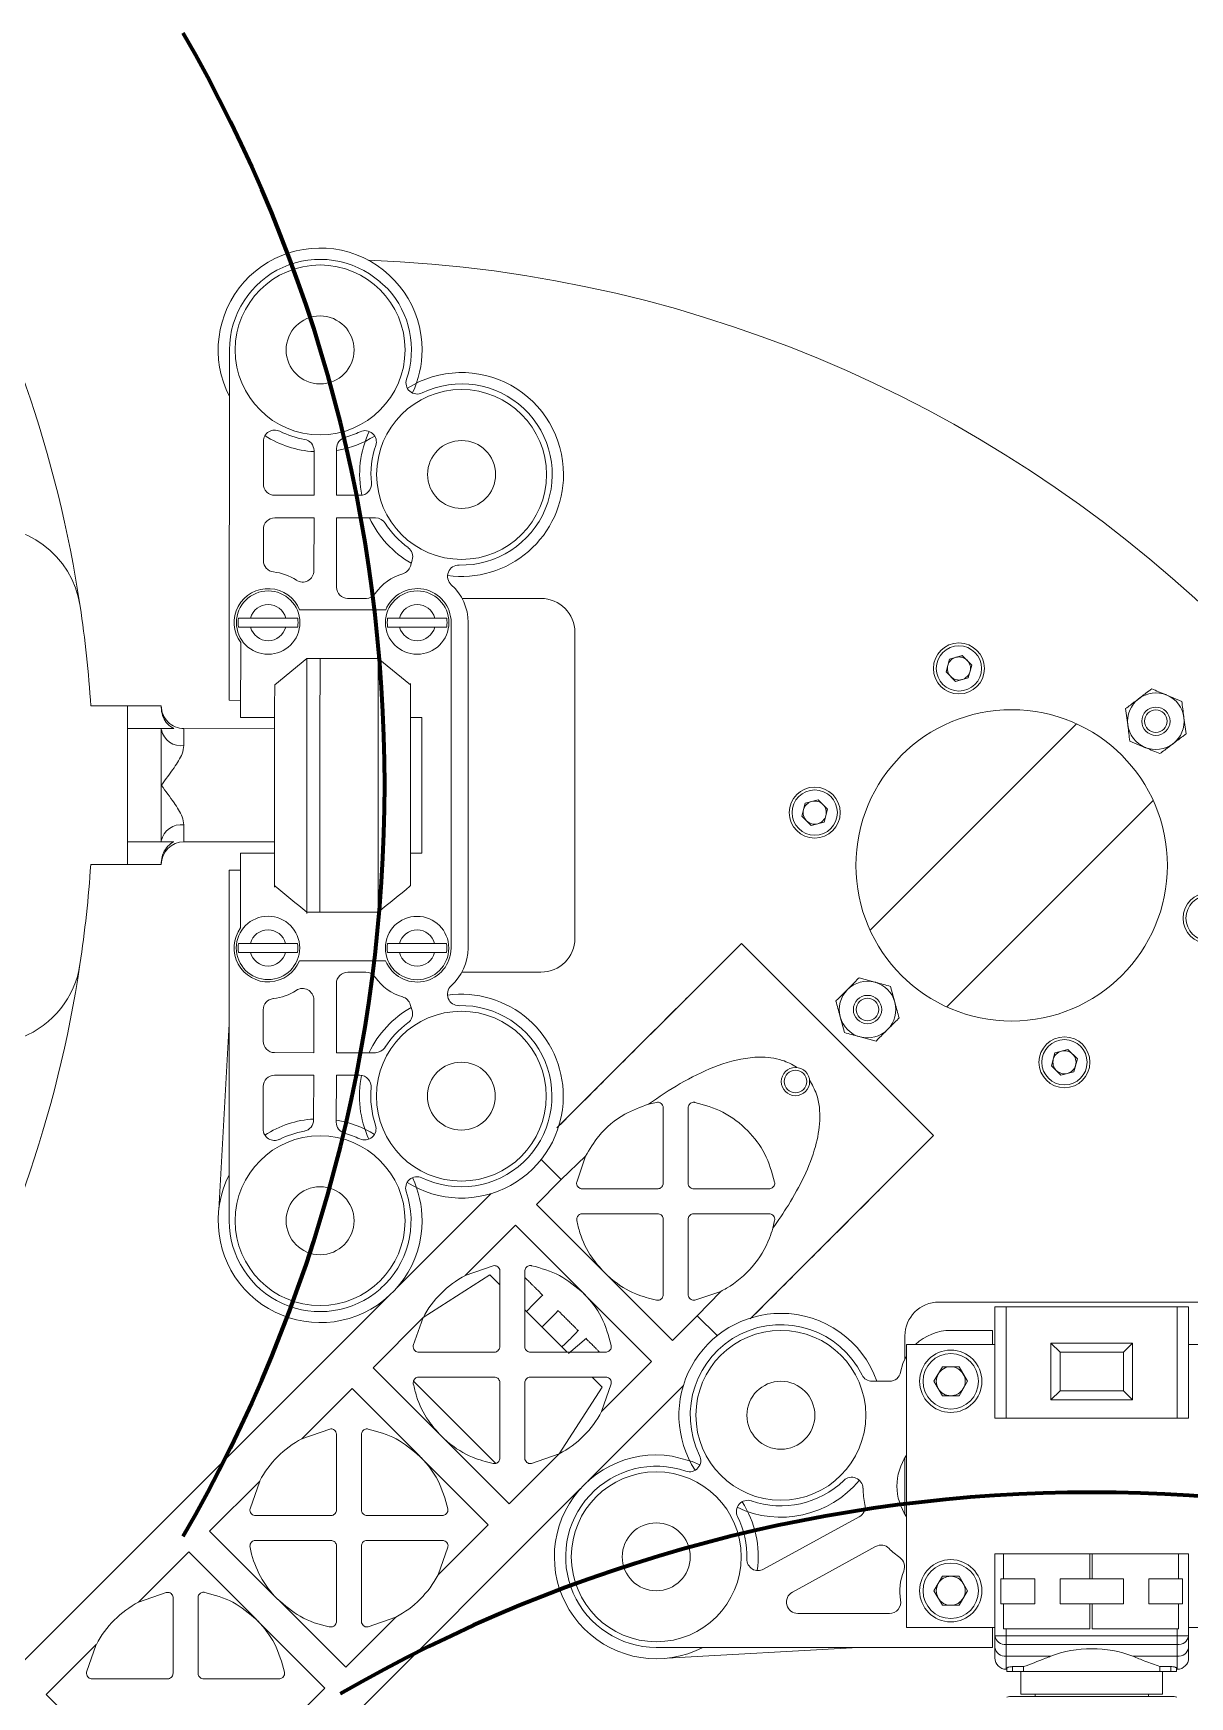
# Model space of a CAD drawing. Header units: millimetres. Extents: x 293 to 902, y 110 to 719.
# Drawn here: x 699.1 to 801.2, y 529.3 to 676.2 of the extents above; entities that cross this region are included whole.
import ezdxf

# ---------------------------------------------------------------- set-up
doc = ezdxf.new("R2010")
doc.units = ezdxf.units.MM

msp = doc.modelspace()

# ---------------------------------------------------------------- linework, layer by layer
at = {"color": 7, "linetype": 'Continuous', "lineweight": 15}
for p, q in [((730.43, 653.62), (729.73, 654.24)), ((716.43, 617.29), (716.45, 648.24)), ((719.44, 636.39), (719.44, 640.15)), ((723.91, 635.39), (723.91, 639.34)), ((725.91, 635.39), (725.91, 639.53)), ((720.44, 635.39), (723.91, 635.39)), ((725.91, 635.39), (727.98, 635.39)), ((720.44, 633.39), (723.91, 633.39)), ((723.9, 628.73), (723.91, 633.39)), ((725.9, 627.28), (725.91, 633.39)), ((725.91, 633.39), (729.35, 633.39)), ((719.44, 629.62), (719.44, 632.39)), ((732.43, 629.14), (732.59, 629.67)), ((728.55, 626.28), (726.86, 626.28)), ((728.5, 626.28), (726.9, 626.28)), ((743.95, 626.28), (736.98, 626.28)), ((718.31, 624.55), (721.41, 624.55)), ((730.24, 625.28), (722.64, 625.28)), ((731.47, 624.55), (734.57, 624.54)), ((721.41, 623.75), (718.31, 623.75)), ((734.57, 623.74), (731.47, 623.75)), ((736.02, 624.14), (736.01, 595.41)), ((737.51, 595.41), (737.52, 624.14)), ((746.95, 596.28), (746.95, 623.28)), ((717.44, 622.38), (717.43, 615.78)), ((723.29, 620.98), (720.44, 618.64)), ((723.29, 620.98), (729.58, 620.97)), ((729.58, 620.97), (732.44, 618.64)), ((779.71, 619.79), (780.01, 620.93)), ((780.01, 620.93), (781.15, 621.24)), ((781.99, 620.4), (781.15, 621.24)), ((781.68, 619.26), (781.99, 620.4)), ((779.71, 619.79), (780.54, 618.96)), ((781.68, 619.26), (780.54, 618.96)), ((716.43, 617.29), (717.43, 617.28)), ((800.53, 617.19), (799.2, 617.74)), ((707.43, 616.79), (704.21, 616.79)), ((707.43, 602.79), (707.43, 616.79)), ((710.43, 616.79), (707.43, 616.79)), ((710.43, 616.79), (710.43, 616.63)), ((717.43, 615.78), (720.43, 615.78)), ((732.43, 615.78), (733.43, 615.78)), ((733.43, 615.78), (733.43, 603.78)), ((795.57, 616.55), (795.76, 615.12)), ((800.9, 614.32), (800.72, 615.75)), ((710.43, 614.79), (707.43, 614.79)), ((710.43, 614.69), (710.43, 614.79)), ((710.43, 609.79), (710.43, 614.69)), ((720.43, 614.78), (712.43, 614.79)), ((791.22, 615.22), (773, 596.99)), ((795.94, 613.69), (797.27, 613.13)), ((710.43, 604.89), (710.43, 609.79)), ((766.98, 607.06), (767.29, 608.2)), ((767.29, 608.2), (768.43, 608.51)), ((769.26, 607.68), (768.43, 608.51)), ((798.01, 608.43), (779.79, 590.21)), ((766.98, 607.06), (767.82, 606.23)), ((768.96, 606.53), (769.26, 607.68)), ((768.96, 606.53), (767.82, 606.23)), ((710.43, 604.79), (707.43, 604.79)), ((710.43, 604.79), (710.43, 604.89)), ((712.43, 604.79), (720.43, 604.78)), ((717.43, 603.78), (717.43, 597.19)), ((720.43, 603.78), (717.43, 603.78)), ((733.43, 603.78), (732.43, 603.78)), ((707.43, 602.79), (704.2, 602.79)), ((710.43, 602.79), (707.43, 602.79)), ((710.43, 602.79), (710.43, 602.95)), ((716.42, 571.34), (716.43, 602.29)), ((716.43, 602.29), (717.43, 602.28)), ((729.57, 598.59), (723.28, 598.59)), ((718.3, 595.82), (721.4, 595.82)), ((721.4, 595.02), (718.3, 595.02)), ((731.46, 595.81), (734.55, 595.81)), ((734.55, 595.01), (731.46, 595.01)), ((761.64, 595.82), (745.53, 579.7)), ((761.64, 595.82), (778.61, 578.85)), ((730.23, 594.28), (722.62, 594.28)), ((725.89, 592.28), (725.89, 586.17)), ((728.48, 593.28), (726.89, 593.28)), ((736.97, 593.28), (743.95, 593.28)), ((772.03, 592.77), (773.43, 592.4)), ((774.82, 592.02), (775.19, 590.63)), ((723.89, 590.83), (723.89, 586.17)), ((719.42, 589.95), (719.42, 587.18)), ((732.41, 590.42), (732.57, 589.88)), ((770.74, 587.94), (770.36, 589.34)), ((715.5, 572.3), (716.42, 588.73)), ((720.42, 586.18), (723.89, 586.17)), ((725.89, 586.17), (729.34, 586.17)), ((773.53, 587.19), (772.13, 587.57)), ((789.03, 585.02), (789.33, 586.16)), ((789.33, 586.16), (790.47, 586.46)), ((791.31, 585.63), (790.47, 586.46)), ((789.03, 585.02), (789.86, 584.18)), ((791, 584.49), (791.31, 585.63)), ((720.42, 584.18), (723.89, 584.17)), ((723.89, 584.17), (723.88, 580.23)), ((725.89, 584.17), (725.88, 580.03)), ((725.89, 584.17), (727.96, 584.17)), ((791, 584.49), (789.86, 584.18)), ((719.42, 583.18), (719.42, 579.42)), ((753.45, 581.62), (754.15, 581.78)), ((762.54, 562.77), (778.61, 578.85)), ((747.88, 577.03), (745.73, 574.96)), ((747.11, 574.74), (747.88, 577.03)), ((745.73, 574.96), (743.54, 572.77)), ((739.54, 573.72), (731.13, 565.31)), ((743.54, 572.77), (755.56, 560.74)), ((741.7, 570.93), (737.27, 566.5)), ((741.7, 570.93), (753.72, 558.91)), ((764.58, 571.35), (764.42, 570.66)), ((737.27, 566.5), (739.72, 567.36)), ((733.54, 562.77), (739.44, 566.54)), ((739.44, 566.54), (740.32, 565.66)), ((730.47, 564.65), (670.98, 505.15)), ((729.79, 565.33), (729.75, 565.3)), ((759.83, 565.09), (757.54, 564.31)), ((757.75, 562.94), (759.83, 565.09)), ((779.08, 564.15), (806.08, 564.15)), ((733.54, 562.77), (729.12, 558.34)), ((732.68, 560.32), (733.54, 562.77)), ((742.52, 563.46), (746.26, 559.72)), ((757.75, 562.94), (755.56, 560.74)), ((784.03, 560.4), (784.03, 563.72)), ((800.13, 563.72), (785.03, 563.72)), ((801.13, 563.72), (801.13, 560.4)), ((780.13, 561.65), (783.83, 561.65)), ((783.83, 560.4), (783.83, 561.65)), ((747.97, 560.97), (746.37, 559.61)), ((776.08, 559.11), (776.08, 561.15)), ((776.23, 560.4), (776.23, 535.4)), ((776.23, 560.4), (784.03, 560.4)), ((784.03, 560.4), (784.03, 553.9)), ((789.78, 559.72), (788.98, 560.52)), ((796.18, 560.52), (788.98, 560.52)), ((788.98, 560.52), (788.98, 555.52)), ((789.78, 559.72), (789.78, 556.32)), ((795.38, 559.72), (789.78, 559.72)), ((795.38, 559.72), (796.18, 560.52)), ((795.38, 556.32), (795.38, 559.72)), ((796.18, 560.52), (796.18, 555.52)), ((801.13, 560.4), (801.13, 553.9)), ((808.93, 560.4), (801.13, 560.4)), ((729.12, 558.34), (741.14, 546.32)), ((753.72, 558.91), (749.3, 554.48)), ((778.65, 557.15), (779.39, 558.43)), ((780.87, 558.43), (779.39, 558.43)), ((781.61, 557.15), (780.87, 558.43)), ((732.7, 557.16), (739.96, 549.9)), ((748.46, 557.52), (749.34, 556.64)), ((750.16, 556.93), (749.3, 554.48)), ((774.72, 557.15), (773.19, 557.15)), ((779.39, 555.87), (778.65, 557.15)), ((781.61, 557.15), (780.87, 555.87)), ((727.28, 556.5), (722.85, 552.07)), ((727.28, 556.5), (739.3, 544.48)), ((749.34, 556.64), (745.56, 550.75)), ((756.51, 556.74), (748.1, 548.33)), ((779.39, 555.87), (780.87, 555.87)), ((789.78, 556.32), (788.98, 555.52)), ((796.18, 555.52), (788.98, 555.52)), ((789.78, 556.32), (795.38, 556.32)), ((795.38, 556.32), (796.18, 555.52)), ((801.13, 553.9), (784.03, 553.9)), ((722.85, 552.07), (725.3, 552.93)), ((745.56, 550.75), (741.14, 546.32)), ((745.56, 550.75), (743.11, 549.89)), ((776.08, 545.42), (776.08, 550.38)), ((719.12, 548.34), (714.69, 543.92)), ((718.26, 545.89), (719.12, 548.34)), ((747.44, 547.68), (687.95, 488.18)), ((763.61, 540.56), (772.05, 545.19)), ((714.69, 543.92), (726.71, 531.89)), ((739.3, 544.48), (734.87, 540.05)), ((712.85, 542.08), (708.42, 537.65)), ((712.85, 542.08), (724.87, 530.06)), ((735.73, 542.5), (734.87, 540.05)), ((766.15, 538.53), (773.5, 542.56)), ((784.03, 541.9), (801.13, 541.9)), ((784.03, 541.9), (784.03, 535.4)), ((784.79, 541.9), (784.79, 539.7)), ((792.41, 541.9), (792.41, 539.7)), ((792.62, 541.9), (792.62, 539.7)), ((800.25, 541.9), (800.25, 539.7)), ((801.13, 541.9), (801.13, 535.4)), ((778.65, 538.65), (779.39, 539.93)), ((780.87, 539.93), (779.39, 539.93)), ((781.61, 538.65), (780.87, 539.93)), ((784.56, 539.7), (787.54, 539.7)), ((784.56, 539.7), (784.56, 537.5)), ((784.79, 539.7), (787.54, 539.7)), ((787.54, 537.5), (787.54, 539.7)), ((789.78, 537.5), (789.78, 539.7)), ((789.78, 539.7), (792.41, 539.7)), ((789.78, 539.7), (795.38, 539.7)), ((792.62, 539.7), (795.38, 539.7)), ((795.38, 537.5), (795.38, 539.7)), ((797.61, 537.5), (797.61, 539.7)), ((797.61, 539.7), (800.25, 539.7)), ((797.61, 539.7), (800.59, 539.7)), ((800.59, 539.7), (800.59, 537.5)), ((708.42, 537.65), (710.87, 538.51)), ((779.39, 537.37), (778.65, 538.65)), ((781.61, 538.65), (780.87, 537.37)), ((731.14, 536.32), (726.71, 531.89)), ((731.14, 536.32), (728.69, 535.46)), ((774.72, 536.65), (766.63, 536.65)), ((779.39, 537.37), (780.87, 537.37)), ((784.56, 537.5), (787.54, 537.5)), ((784.79, 535.3), (784.79, 537.5)), ((787.54, 537.5), (784.79, 537.5)), ((792.41, 537.5), (789.78, 537.5)), ((789.78, 537.5), (795.38, 537.5)), ((792.41, 535.3), (792.41, 537.5)), ((792.62, 535.3), (792.62, 537.5)), ((795.38, 537.5), (792.62, 537.5)), ((800.25, 537.5), (797.61, 537.5)), ((797.61, 537.5), (800.59, 537.5)), ((800.25, 535.3), (800.25, 537.5)), ((776.23, 535.4), (784.03, 535.4)), ((783.83, 533.65), (783.83, 535.4)), ((784.03, 534.67), (784.03, 535.4)), ((792.41, 535.3), (784.79, 535.3)), ((800.25, 535.3), (792.62, 535.3)), ((808.93, 535.4), (801.13, 535.4)), ((801.13, 535.4), (801.13, 534.67)), ((704.69, 533.92), (700.27, 529.49)), ((703.83, 531.47), (704.69, 533.92)), ((754.13, 533.65), (783.83, 533.65)), ((755.1, 532.7), (771.95, 533.65)), ((784.03, 533.64), (784.03, 534.67)), ((785.03, 534.67), (800.13, 534.67)), ((800.13, 533.9), (785.03, 533.9)), ((785.03, 533.9), (785.03, 532.87)), ((800.13, 532.87), (800.13, 533.9)), ((801.13, 534.67), (801.13, 533.64)), ((785.03, 532.87), (788.95, 532.87)), ((785.09, 531.82), (785.09, 531.52)), ((785.59, 531.95), (786.56, 531.95)), ((785.59, 531.95), (785.59, 531.52)), ((786.56, 531.95), (786.56, 531.52)), ((796.21, 532.87), (800.13, 532.87)), ((798.6, 531.95), (798.6, 531.52)), ((798.6, 531.95), (799.57, 531.95)), ((799.57, 531.95), (799.57, 531.52)), ((800.07, 531.82), (800.07, 531.52)), ((785.09, 531.72), (785.03, 531.72)), ((786.56, 531.52), (785.59, 531.52)), ((786.33, 531.52), (786.33, 529.52)), ((799.57, 531.52), (798.6, 531.52)), ((798.83, 529.52), (798.83, 531.52)), ((800.13, 531.72), (800.07, 531.72)), ((700.27, 529.49), (712.29, 517.47)), ((724.87, 530.06), (720.45, 525.63)), ((785.54, 529.32), (790.4, 529.32)), ((787.58, 529.52), (787.58, 529.32)), ((794.76, 529.32), (799.62, 529.32)), ((797.58, 529.32), (797.58, 529.52))]:
    msp.add_line(p, q, dxfattribs=at)
at = {"color": 8, "linetype": 'Continuous', "lineweight": 15}
for p, q in [((743.96, 576.73), (745.73, 574.96)), ((757.75, 562.94), (759.51, 561.18)), ((785.03, 563.72), (785.03, 553.9)), ((800.13, 553.9), (800.13, 563.72)), ((785.03, 535.3), (785.03, 534.67)), ((800.13, 534.67), (800.13, 535.3))]:
    msp.add_line(p, q, dxfattribs=at)
at = {"color": 7, "linetype": 'Continuous', "lineweight": 15, "flags": 128}
for points in [[(723.29, 620.98), (723.29, 620.04), (723.29, 618.61), (723.29, 616.93), (723.29, 615.04), (723.29, 613), (723.29, 610.87), (723.29, 608.7), (723.29, 606.56), (723.29, 604.52), (723.29, 602.63), (723.28, 600.95), (723.28, 599.53), (723.28, 598.46)], [(724.43, 598.59), (724.43, 599.53), (724.43, 600.95), (724.43, 602.63), (724.43, 604.52), (724.43, 606.56), (724.43, 608.7), (724.43, 610.87), (724.43, 613), (724.43, 615.04), (724.43, 616.93), (724.44, 618.61), (724.44, 620.04), (724.44, 620.98)], [(724.44, 620.98), (724.44, 620.04), (724.44, 618.61), (724.43, 616.93), (724.43, 615.04), (724.43, 613), (724.43, 610.87), (724.43, 608.7), (724.43, 606.56), (724.43, 604.52), (724.43, 602.63), (724.43, 600.95), (724.43, 599.53), (724.43, 598.59)], [(729.57, 598.59), (729.57, 599.53), (729.57, 600.95), (729.57, 602.63), (729.57, 604.52), (729.57, 606.56), (729.57, 608.7), (729.58, 610.86), (729.58, 613), (729.58, 615.04), (729.58, 616.93), (729.58, 618.61), (729.58, 620.03), (729.58, 621.11)], [(720.44, 618.66), (720.44, 618.32), (720.43, 616.99), (720.43, 615.42), (720.43, 613.65), (720.43, 611.75), (720.43, 609.78), (720.43, 607.82), (720.43, 605.92), (720.43, 604.15), (720.43, 602.58), (720.43, 601.24), (720.43, 600.78)], [(732.43, 600.92), (732.43, 601.24), (732.43, 602.57), (732.43, 604.15), (732.43, 605.91), (732.43, 607.81), (732.43, 609.78), (732.43, 611.74), (732.43, 613.64), (732.43, 615.41), (732.43, 616.99), (732.44, 618.32), (732.44, 618.78)], [(754.74, 581.29), (754.74, 579.19), (754.74, 576.97), (754.74, 574.65)], [(756.94, 574.65), (756.94, 576.92), (756.94, 579.15), (756.94, 581.29)], [(754.24, 574.15), (751.93, 574.15), (749.7, 574.15), (747.6, 574.15)], [(764.09, 574.15), (761.95, 574.15), (759.72, 574.15), (757.44, 574.15)], [(747.6, 571.95), (749.74, 571.95), (751.97, 571.95), (754.24, 571.95)], [(754.74, 571.45), (754.74, 569.17), (754.74, 566.95), (754.74, 564.8)], [(756.94, 564.8), (756.94, 566.9), (756.94, 569.13), (756.94, 571.45)], [(757.44, 571.95), (759.76, 571.95), (761.99, 571.95), (764.09, 571.95)], [(740.32, 566.87), (740.32, 564.77), (740.32, 562.54), (740.32, 560.22)], [(742.52, 560.22), (742.52, 562.5), (742.52, 564.72), (742.52, 566.87)], [(784.03, 563.72), (784.05, 563.72), (784.1, 563.72), (784.2, 563.72), (784.32, 563.72), (784.47, 563.72), (784.65, 563.72), (784.83, 563.72), (785.03, 563.72)], [(800.13, 563.72), (800.32, 563.72), (800.51, 563.72), (800.68, 563.72), (800.84, 563.72), (800.96, 563.72), (801.05, 563.72), (801.11, 563.72), (801.13, 563.72)], [(739.82, 559.72), (737.5, 559.72), (735.27, 559.72), (733.17, 559.72)], [(749.67, 559.72), (747.52, 559.72), (745.29, 559.72), (743.02, 559.72)], [(775.7, 557.97), (775.91, 558.72), (776.23, 559.4)], [(733.17, 557.52), (735.32, 557.52), (737.55, 557.52), (739.82, 557.52)], [(740.32, 557.02), (740.32, 554.75), (740.32, 552.52), (740.32, 550.38)], [(742.52, 550.38), (742.52, 552.48), (742.52, 554.71), (742.52, 557.02)], [(743.02, 557.52), (745.34, 557.52), (747.57, 557.52), (749.67, 557.52)], [(725.89, 552.44), (725.89, 550.34), (725.89, 548.12), (725.89, 545.8)], [(728.09, 545.8), (728.09, 548.07), (728.09, 550.3), (728.09, 552.44)], [(755.54, 550.54), (757.3, 550.07), (757.99, 549.78)], [(725.39, 545.3), (723.08, 545.3), (720.85, 545.3), (718.75, 545.3)], [(735.24, 545.3), (733.1, 545.3), (730.87, 545.3), (728.59, 545.3)], [(718.75, 543.1), (720.89, 543.1), (723.12, 543.1), (725.39, 543.1)], [(725.89, 542.6), (725.89, 540.32), (725.89, 538.1), (725.89, 535.95)], [(728.09, 535.95), (728.09, 538.05), (728.09, 540.28), (728.09, 542.6)], [(728.59, 543.1), (730.91, 543.1), (733.14, 543.1), (735.24, 543.1)], [(711.47, 538.02), (711.47, 535.92), (711.47, 533.69), (711.47, 531.37)], [(713.67, 531.37), (713.67, 533.65), (713.67, 535.87), (713.67, 538.02)], [(784.03, 534.67), (784.05, 534.67), (784.1, 534.67), (784.2, 534.67), (784.32, 534.67), (784.47, 534.67), (784.65, 534.67), (784.83, 534.67), (785.03, 534.67)], [(784.03, 532.72), (784.03, 532.74), (784.03, 532.78), (784.03, 532.85), (784.03, 532.96), (784.03, 533.09), (784.03, 533.25), (784.03, 533.43), (784.03, 533.64)], [(785.03, 533.9), (785.03, 533.98), (785.03, 534.06), (785.03, 534.15), (785.03, 534.25), (785.03, 534.35), (785.03, 534.45), (785.03, 534.56), (785.03, 534.67)], [(800.13, 534.67), (800.32, 534.67), (800.51, 534.67), (800.68, 534.67), (800.84, 534.67), (800.96, 534.67), (801.05, 534.67), (801.11, 534.67), (801.13, 534.67)], [(800.13, 533.9), (800.13, 533.98), (800.13, 534.06), (800.13, 534.15), (800.13, 534.25), (800.13, 534.35), (800.13, 534.45), (800.13, 534.56), (800.13, 534.67)], [(801.13, 533.64), (801.13, 533.43), (801.13, 533.25), (801.13, 533.09), (801.13, 532.96), (801.13, 532.85), (801.13, 532.78), (801.13, 532.74), (801.13, 532.72)], [(785.03, 532.87), (785.03, 532.61), (785.03, 532.38), (785.03, 532.18), (785.03, 532.02), (785.03, 531.89), (785.03, 531.79), (785.03, 531.74), (785.03, 531.72)], [(800.13, 531.72), (800.13, 531.74), (800.13, 531.79), (800.13, 531.89), (800.13, 532.02), (800.13, 532.18), (800.13, 532.38), (800.13, 532.61), (800.13, 532.87)], [(710.97, 530.87), (708.65, 530.87), (706.42, 530.87), (704.32, 530.87)], [(720.82, 530.87), (718.67, 530.87), (716.44, 530.87), (714.17, 530.87)], [(785.59, 531.52), (785.49, 531.52), (785.4, 531.52), (785.31, 531.52), (785.24, 531.52), (785.17, 531.52), (785.13, 531.52), (785.1, 531.52), (785.09, 531.52)], [(798.6, 531.52), (797.31, 531.52), (795.84, 531.52), (794.24, 531.52), (792.58, 531.52), (790.92, 531.52), (789.32, 531.52), (787.85, 531.52), (786.56, 531.52)], [(800.07, 531.52), (800.06, 531.52), (800.03, 531.52), (799.98, 531.52), (799.92, 531.52), (799.85, 531.52), (799.76, 531.52), (799.67, 531.52), (799.57, 531.52)], [(792.58, 529.52), (791.08, 529.52), (789.67, 529.52), (788.43, 529.52), (787.44, 529.52), (786.73, 529.52), (786.37, 529.52), (786.33, 529.52)], [(792.58, 529.32), (791.23, 529.32), (790.4, 529.32)], [(798.83, 529.52), (798.78, 529.52), (798.42, 529.52), (797.72, 529.52), (796.72, 529.52), (795.48, 529.52), (794.07, 529.52), (792.58, 529.52)], [(794.76, 529.32), (793.93, 529.32), (792.58, 529.32)]]:
    msp.add_lwpolyline(points, dxfattribs=at)
at = {"color": 8, "linetype": 'Continuous', "lineweight": 15, "flags": 128}
for points in [[(712.43, 614.79), (712.43, 614.69), (712.43, 614.4), (712.43, 613.92), (712.43, 613.29)], [(712.43, 606.29), (712.43, 605.65), (712.43, 605.18), (712.43, 604.89), (712.43, 604.79)]]:
    msp.add_lwpolyline(points, dxfattribs=at)
at = {"color": 7, "linetype": 'Continuous', "lineweight": 15}
for centre, radius in [((724.45, 648.23), 7.5), ((724.45, 648.23), 3), ((736.94, 637.23), 7.5), ((736.94, 637.23), 3), ((719.86, 624.15), 2.8), ((733.02, 624.15), 2.8), ((780.85, 620.1), 2.25), ((780.85, 620.1), 2), ((785.51, 602.71), 13.75), ((798.24, 615.44), 1.25), ((798.24, 615.44), 0.997), ((768.12, 607.37), 2.25), ((768.12, 607.37), 2), ((802.89, 598.05), 2.25), ((802.89, 598.05), 2), ((719.85, 595.42), 2.8), ((733.01, 595.41), 2.8), ((772.78, 589.98), 1.25), ((772.78, 589.98), 0.996), ((736.92, 582.33), 7.5), ((790.17, 585.32), 2.25), ((790.17, 585.32), 2), ((736.92, 582.33), 3), ((766.42, 583.62), 1.25), ((766.42, 583.62), 0.997), ((724.45, 571.33), 7.5), ((724.45, 571.33), 3), ((765.13, 554.15), 7.5), ((780.13, 557.15), 2.75), ((780.13, 557.15), 2.45), ((765.13, 554.15), 3), ((754.13, 541.65), 7.5), ((754.13, 541.65), 3), ((780.13, 538.65), 2.75), ((780.13, 538.65), 2.45)]:
    msp.add_circle(centre, radius, dxfattribs=at)
at = {"color": 3, "lineweight": 100}
for centre, start, end in [((597.43, 609.83), 330, 30), ((792.58, 414.62), 60, 120)]:
    msp.add_arc(centre, 132.72, start, end, dxfattribs=at)
at = {"color": 7, "linetype": 'Continuous', "lineweight": 15}
for centre, radius, start, end in [((597.43, 609.83), 107, 8.4768, 29.9768), ((724.45, 648.23), 9, 359.9768, 207.2429), ((724.45, 648.23), 8, 48.6291, 179.9768), ((724.45, 541.65), 114.58, 2.1378, 87.8622), ((724.48, 648.23), 8.03, 341.2734, 42.1284), ((724.45, 648.23), 9, 335, 359.9768), ((733.03, 645.33), 1, 161.2734, 295.7603), ((736.94, 637.23), 9, 359.9768, 122.1297), ((736.94, 637.23), 8, 268.4543, 115.7603), ((720.44, 640.15), 1, 63.4666, 179.9768), ((724.45, 648.23), 9, 237.281, 266.5693), ((724.48, 648.23), 8.03, 243.4666, 259.991), ((724.45, 648.23), 9, 279.3454, 302.3677), ((726.91, 639.53), 1, 105.6119, 179.9768), ((724.48, 648.23), 8.03, 285.6119, 295.8432), ((736.94, 637.23), 9, 154.9868, 191.7151), ((728.42, 640.1), 1, 341.3563, 115.8432), ((722.91, 639.34), 1, 359.9768, 79.991), ((736.94, 637.23), 8, 161.3563, 185.3456), ((720.44, 636.39), 1, 179.9768, 269.9768), ((727.98, 636.39), 1, 269.9768, 5.3456), ((736.94, 637.23), 9, 262.0848, 359.9768), ((720.44, 632.39), 1, 89.9768, 179.9768), ((736.94, 637.23), 9, 205.2478, 240.4551), ((729.35, 632.39), 1, 32.5251, 89.9768), ((695.1, 624.39), 8.25, 8.4768, 188.4768), ((736.94, 637.23), 8, 212.5251, 233.8235), ((731.63, 629.96), 1, 343.2947, 53.8235), ((720.44, 629.62), 1, 179.9768, 263.9301), ((731.47, 629.42), 1, 286.3504, 343.2947), ((736.7, 628.23), 1, 88.4543, 227.9589), ((719.86, 624.15), 4.5, 56.3671, 83.9301), ((722.9, 628.73), 1, 236.3671, 359.9768), ((726.9, 627.28), 1, 179.9768, 269.9768), ((733.02, 624.15), 4.5, 106.3504, 145.2524), ((733.02, 624.15), 4.5, 359.9768, 47.9589), ((719.86, 624.15), 3, 22.1654, 216.1849), ((728.5, 627.28), 1, 269.9768, 325.2524), ((733.02, 624.15), 3, 359.9768, 157.7883), ((743.95, 623.28), 3, 0, 90), ((597.43, 609.83), 107, 3.7278, 8.4768), ((719.86, 624.15), 2.64, 171.2595, 188.6941), ((719.86, 624.15), 1.6, 14.4543, 165.4993), ((719.86, 624.15), 2.64, 351.2595, 8.6941), ((733.02, 624.15), 2.64, 171.2595, 188.6941), ((733.02, 624.15), 1.6, 14.4543, 165.4993), ((733.02, 624.15), 2.64, 351.2595, 8.6941), ((719.86, 624.15), 1.6, 194.4543, 345.4993), ((733.02, 624.15), 1.6, 194.4543, 345.4993), ((780.85, 620.1), 1.02, 165, 225), ((780.85, 620.1), 1.02, 105, 165), ((780.85, 620.1), 1.02, 45, 105), ((780.85, 620.1), 1.02, 345, 45), ((780.85, 620.1), 1.02, 225, 285), ((780.85, 620.1), 1.02, 285, 345), ((798.24, 615.44), 2.5, 127.2586, 187.2586), ((798.24, 615.44), 2.5, 67.2586, 127.2586), ((798.24, 615.44), 2.5, 7.2586, 67.2586), ((712.43, 616.79), 2, 179.9768, 269.9768), ((798.24, 615.44), 2.5, 307.2586, 7.2586), ((712.18, 615.05), 1.78, 191.7761, 278.2051), ((798.24, 615.44), 2.5, 187.2586, 247.2586), ((798.24, 615.44), 2.5, 247.2586, 307.2586), ((768.12, 607.37), 1.02, 105, 165), ((768.12, 607.37), 1.02, 45, 105), ((768.12, 607.37), 1.02, 165, 225), ((768.12, 607.37), 1.02, 285, 345), ((768.12, 607.37), 1.02, 345, 45), ((712.17, 604.52), 1.78, 81.7493, 168.1773), ((768.12, 607.37), 1.02, 225, 285), ((712.43, 602.79), 2, 89.9768, 179.9768), ((597.43, 609.83), 107, 351.4768, 356.2258), ((695.09, 595.2), 8.25, 171.4768, 351.4768), ((719.85, 595.42), 3, 143.7687, 337.7883), ((719.85, 595.42), 1.6, 14.4543, 165.4993), ((733.01, 595.41), 1.6, 14.4543, 165.4993), ((719.85, 595.42), 2.64, 171.2595, 188.6941), ((719.85, 595.42), 1.6, 194.4543, 345.4993), ((719.85, 595.42), 2.64, 351.2595, 8.6941), ((733.01, 595.41), 3, 202.1654, 359.9768), ((733.01, 595.41), 2.64, 171.2595, 188.6941), ((733.01, 595.41), 1.6, 194.4543, 345.4993), ((733.01, 595.41), 2.64, 351.2595, 8.6941), ((733.01, 595.41), 4.5, 311.9948, 359.9768), ((743.95, 596.28), 3, 270, 0), ((597.43, 609.83), 107, 329.9768, 351.4768), ((726.89, 592.28), 1, 89.9768, 179.9768), ((728.48, 592.28), 1, 34.7013, 89.9768), ((733.01, 595.41), 4.5, 214.7013, 253.6032), ((736.69, 591.32), 1, 131.9948, 271.4994), ((772.78, 589.98), 2.5, 75, 135), ((772.78, 589.98), 2.5, 15, 75), ((720.42, 589.95), 1, 96.0236, 179.9768), ((719.85, 595.42), 4.5, 276.0236, 303.5866), ((722.89, 590.84), 1, 359.9768, 123.5866), ((731.45, 590.14), 1, 16.659, 73.6032), ((736.92, 582.33), 9, 359.9768, 97.8689), ((772.78, 589.98), 2.5, 135, 195), ((772.78, 589.98), 2.5, 315, 15), ((736.92, 582.33), 9, 119.4985, 154.7059), ((731.61, 589.6), 1, 306.1302, 16.659), ((736.92, 582.33), 8, 244.1934, 91.4994), ((772.78, 589.98), 2.5, 195, 255), ((736.92, 582.33), 8, 126.1302, 147.4285), ((772.78, 589.98), 2.5, 255, 315), ((720.42, 587.18), 1, 179.9768, 269.9768), ((729.34, 587.17), 1, 269.9768, 327.4285), ((790.17, 585.32), 1.02, 105, 165), ((790.17, 585.32), 1.02, 45, 105), ((790.17, 585.32), 1.02, 165, 225), ((790.17, 585.32), 1.02, 285, 345), ((790.17, 585.32), 1.02, 345, 45), ((720.42, 583.18), 1, 89.9768, 179.9768), ((736.92, 582.33), 9, 168.2386, 204.9669), ((727.96, 583.17), 1, 354.6081, 89.9768), ((790.17, 585.32), 1.02, 225, 285), ((736.92, 582.33), 8, 174.6081, 198.5974), ((736.92, 582.33), 9, 237.8239, 359.9768), ((724.45, 571.33), 9, 93.5827, 122.8424), ((720.42, 579.42), 1, 179.9768, 296.487), ((724.45, 571.33), 8.03, 99.9627, 116.487), ((722.88, 580.23), 1, 279.9627, 359.9768), ((724.45, 571.33), 9, 57.7551, 80.8088), ((726.88, 580.03), 1, 179.9768, 254.3417), ((724.45, 571.33), 8.03, 64.1105, 74.3417), ((728.39, 579.46), 1, 244.1105, 18.5974), ((724.45, 571.33), 9, 153.1461, 359.9768), ((733, 574.22), 1, 64.1934, 198.6803), ((724.45, 571.33), 9, 359.9768, 25.0357), ((724.45, 571.33), 8.03, 311.6802, 18.6803), ((724.45, 571.33), 8.03, 179.9727, 311.3246), ((741.42, 558.62), 8.9, 117.757, 152.243), ((779.08, 561.15), 3, 90, 180), ((765.13, 554.15), 9, 90, 212.697), ((765.13, 554.15), 9, 19.4712, 90), ((765.13, 554.15), 8, 26.3878, 206.3275), ((780.13, 557.15), 4.5, 90, 133.7617), ((780.13, 557.15), 1.28, 90, 150), ((780.13, 557.15), 1.28, 30, 90), ((773.19, 558.15), 1, 206.3878, 270), ((774.72, 558.15), 1, 270, 349.5243), ((780.13, 557.15), 1.28, 150, 210), ((780.13, 557.15), 1.28, 330, 30), ((780.13, 557.15), 1.28, 210, 270), ((780.13, 557.15), 1.28, 270, 330), ((741.42, 558.62), 8.9, 297.757, 332.243), ((726.99, 544.2), 8.9, 117.757, 152.243), ((754.13, 541.65), 9, 80.9689, 297.266), ((754.13, 541.65), 8, 70.9769, 270), ((757.06, 550.16), 1, 250.9769, 26.3275), ((780.13, 547.9), 4.75, 145.1903, 214.8097), ((765.13, 554.15), 9, 244.6075, 320.3776), ((765.13, 554.15), 8, 250.9769, 314.0082), ((771.38, 547.68), 1, 1.4615, 134.0082), ((762.2, 545.64), 1, 70.9769, 206.3275), ((754.13, 541.65), 9, 352.2433, 32.697), ((780.13, 547.9), 7.75, 181.4615, 192.1246), ((754.13, 541.65), 8, 358.6127, 26.3275), ((771.57, 546.06), 1, 298.7261, 12.1246), ((773.98, 541.68), 1, 45.3277, 118.7261), ((780.13, 547.9), 7.75, 225.3277, 234.5549), ((763.13, 541.43), 1, 178.6127, 298.7261), ((775.05, 540.77), 1, 337.3097, 54.5549), ((726.99, 544.2), 8.9, 297.757, 332.243), ((780.13, 538.65), 4.5, 157.3097, 190.4757), ((780.13, 538.65), 1.28, 150, 210), ((780.13, 538.65), 1.28, 90, 150), ((780.13, 538.65), 1.28, 30, 90), ((780.13, 538.65), 1.28, 330, 30), ((766.63, 537.65), 1, 118.7261, 270), ((774.72, 537.65), 1, 270, 10.4757), ((780.13, 538.65), 1.28, 210, 270), ((780.13, 538.65), 1.28, 270, 330), ((712.57, 529.77), 8.9, 117.757, 152.243), ((784.93, 534.8), 0.908, 188.3372, 276.4169), ((784.93, 533.77), 0.908, 188.3371, 276.417), ((800.23, 534.8), 0.908, 263.5833, 351.6626), ((800.23, 533.77), 0.908, 263.5831, 351.6628), ((785.03, 532.72), 1, 180, 270), ((800.13, 532.72), 1, 270, 0), ((785.54, 527.32), 2, 90, 103.3044), ((799.62, 527.32), 2, 76.6956, 90)]:
    msp.add_arc(centre, radius, start, end, dxfattribs=at)
msp.add_ellipse((792.58, 526.51), major_axis=(-8.5, 0), ratio=0.826667, start_param=4.271354, end_param=5.153424, dxfattribs=at)
for points, knots in [([(717.25, 624.55), (717.27, 624.55), (717.37, 624.55), (717.61, 624.55), (717.97, 624.55), (718.21, 624.55), (718.31, 624.55)], [0, 0, 0, 0, 0.10231, 0.426695, 0.763525, 1, 1, 1, 1]), ([(721.41, 624.55), (721.51, 624.55), (721.75, 624.55), (722.11, 624.55), (722.35, 624.55), (722.44, 624.55), (722.47, 624.55)], [0, 0, 0, 0, 0.236473, 0.573303, 0.897689, 1, 1, 1, 1]), ([(730.41, 624.55), (730.43, 624.55), (730.53, 624.55), (730.77, 624.55), (731.12, 624.55), (731.37, 624.55), (731.47, 624.55)], [0, 0, 0, 0, 0.102309, 0.426692, 0.763519, 1, 1, 1, 1]), ([(734.57, 624.54), (734.67, 624.54), (734.91, 624.54), (735.26, 624.54), (735.51, 624.54), (735.6, 624.54), (735.63, 624.54)], [0, 0, 0, 0, 0.236481, 0.573306, 0.89769, 1, 1, 1, 1]), ([(718.31, 623.75), (718.21, 623.75), (717.97, 623.75), (717.61, 623.75), (717.37, 623.75), (717.27, 623.75), (717.25, 623.75)], [0, 0, 0, 0, 0.236471, 0.573305, 0.89769, 1, 1, 1, 1]), ([(722.47, 623.75), (722.44, 623.75), (722.35, 623.75), (722.11, 623.75), (721.75, 623.75), (721.51, 623.75), (721.41, 623.75)], [0, 0, 0, 0, 0.102305, 0.426698, 0.763526, 1, 1, 1, 1]), ([(731.47, 623.75), (731.37, 623.75), (731.12, 623.75), (730.77, 623.75), (730.53, 623.75), (730.43, 623.75), (730.41, 623.75)], [0, 0, 0, 0, 0.236473, 0.573306, 0.89769, 1, 1, 1, 1]), ([(735.63, 623.74), (735.6, 623.74), (735.51, 623.74), (735.26, 623.74), (734.91, 623.74), (734.67, 623.74), (734.57, 623.74)], [0, 0, 0, 0, 0.102311, 0.426697, 0.763527, 1, 1, 1, 1]), ([(796.72, 617.43), (796.62, 617.35), (796.23, 617.05), (795.85, 616.77), (795.57, 616.55)], [0, 0, 0, 0, 0.268634, 1, 1, 1, 1]), ([(797.87, 618.3), (797.77, 618.23), (797.4, 617.94), (797.01, 617.65), (796.72, 617.43)], [0, 0, 0, 0, 0.257548, 1, 1, 1, 1]), ([(799.2, 617.74), (799.17, 617.76), (798.72, 617.95), (798.28, 618.13), (797.87, 618.3)], [0, 0, 0, 0, 0.07014, 1, 1, 1, 1]), ([(800.72, 615.75), (800.71, 615.79), (800.65, 616.27), (800.59, 616.75), (800.53, 617.19)], [0, 0, 0, 0, 0.070146, 1, 1, 1, 1]), ([(711.52, 614.79), (711.33, 614.92), (710.95, 615.17), (710.57, 615.78), (710.44, 616.29), (710.44, 616.57), (710.43, 616.63)], [0, 0, 0, 0, 0.307502, 0.614676, 0.929217, 1, 1, 1, 1]), ([(710.43, 614.79), (710.49, 614.79), (710.63, 614.79), (711.2, 614.79), (711.52, 614.79)], [0, 0, 0, 0, 0.444292, 1, 1, 1, 1]), ([(795.76, 615.12), (795.76, 615.09), (795.82, 614.61), (795.88, 614.13), (795.94, 613.69)], [0, 0, 0, 0, 0.070133, 1, 1, 1, 1]), ([(800.9, 614.32), (800.8, 614.25), (800.43, 613.96), (800.04, 613.67), (799.75, 613.45)], [0, 0, 0, 0, 0.257553, 1, 1, 1, 1]), ([(712.43, 613.29), (712.39, 613.05), (712.28, 612.42), (711.5, 611.23), (710.82, 610.3), (710.43, 609.79), (710.43, 609.79)], [0, 0, 0, 0, 0.213903, 0.563695, 0.996781, 1, 1, 1, 1]), ([(797.27, 613.13), (797.3, 613.12), (797.75, 612.93), (798.19, 612.75), (798.6, 612.58)], [0, 0, 0, 0, 0.070139, 1, 1, 1, 1]), ([(799.75, 613.45), (799.64, 613.37), (799.26, 613.07), (798.88, 612.79), (798.6, 612.58)], [0, 0, 0, 0, 0.268634, 1, 1, 1, 1]), ([(710.43, 609.79), (710.43, 609.78), (710.82, 609.27), (711.5, 608.34), (712.28, 607.15), (712.39, 606.53), (712.43, 606.29)], [0, 0, 0, 0, 0.003217, 0.436306, 0.786096, 1, 1, 1, 1]), ([(710.43, 602.95), (710.45, 603.19), (710.5, 603.66), (710.86, 604.29), (711.25, 604.64), (711.49, 604.77), (711.52, 604.79)], [0, 0, 0, 0, 0.317039, 0.634075, 0.950171, 1, 1, 1, 1]), ([(711.52, 604.79), (711.14, 604.79), (710.57, 604.79), (710.47, 604.79), (710.43, 604.79)], [0, 0, 0, 0, 0.6619253, 1, 1, 1, 1]), ([(720.43, 600.92), (720.44, 600.91), (721.38, 600.12), (722.34, 599.35), (723.28, 598.59)], [0, 0, 0, 0, 0.0151951, 1, 1, 1, 1]), ([(732.43, 600.92), (732.41, 600.91), (731.47, 600.11), (730.52, 599.34), (729.57, 598.59)], [0, 0, 0, 0, 0.015195, 1, 1, 1, 1]), ([(717.24, 595.82), (717.26, 595.82), (717.36, 595.82), (717.6, 595.82), (717.95, 595.82), (718.2, 595.82), (718.3, 595.82)], [0, 0, 0, 0, 0.1023061, 0.4266982, 0.7635255, 1, 1, 1, 1]), ([(718.3, 595.02), (718.2, 595.02), (717.95, 595.02), (717.6, 595.02), (717.36, 595.02), (717.26, 595.02), (717.24, 595.02)], [0, 0, 0, 0, 0.236474, 0.573302, 0.897695, 1, 1, 1, 1]), ([(721.4, 595.82), (721.5, 595.82), (721.74, 595.82), (722.09, 595.82), (722.34, 595.82), (722.43, 595.82), (722.46, 595.82)], [0, 0, 0, 0, 0.236473, 0.573307, 0.897691, 1, 1, 1, 1]), ([(722.46, 595.02), (722.43, 595.02), (722.34, 595.02), (722.09, 595.02), (721.74, 595.02), (721.5, 595.02), (721.4, 595.02)], [0, 0, 0, 0, 0.10231, 0.426694, 0.763527, 1, 1, 1, 1]), ([(730.4, 595.81), (730.42, 595.81), (730.52, 595.81), (730.76, 595.81), (731.11, 595.81), (731.36, 595.81), (731.46, 595.81)], [0, 0, 0, 0, 0.102306, 0.426698, 0.763527, 1, 1, 1, 1]), ([(731.46, 595.01), (731.36, 595.01), (731.11, 595.01), (730.76, 595.01), (730.52, 595.01), (730.42, 595.01), (730.4, 595.01)], [0, 0, 0, 0, 0.2364745, 0.5733018, 0.8976939, 1, 1, 1, 1]), ([(734.55, 595.81), (734.65, 595.81), (734.9, 595.81), (735.25, 595.81), (735.49, 595.81), (735.59, 595.81), (735.61, 595.81)], [0, 0, 0, 0, 0.236474, 0.573303, 0.897695, 1, 1, 1, 1]), ([(735.61, 595.01), (735.59, 595.01), (735.49, 595.01), (735.25, 595.01), (734.9, 595.01), (734.65, 595.01), (734.55, 595.01)], [0, 0, 0, 0, 0.10231, 0.426694, 0.763528, 1, 1, 1, 1]), ([(771.01, 591.75), (771.1, 591.84), (771.45, 592.19), (771.79, 592.53), (772.03, 592.77)], [0, 0, 0, 0, 0.268638, 1, 1, 1, 1]), ([(773.43, 592.4), (773.46, 592.39), (773.93, 592.26), (774.39, 592.14), (774.82, 592.02)], [0, 0, 0, 0, 0.070131, 1, 1, 1, 1]), ([(756.84, 591.01), (755.45, 589.62), (752.62, 586.8), (748.76, 582.94), (746.32, 580.49), (745.36, 579.54)], [0, 0, 0, 0, 0.369176, 0.753827, 1, 1, 1, 1]), ([(769.99, 590.73), (770.08, 590.82), (770.41, 591.15), (770.76, 591.49), (771.01, 591.75)], [0, 0, 0, 0, 0.257552, 1, 1, 1, 1]), ([(770.36, 589.34), (770.36, 589.37), (770.23, 589.84), (770.11, 590.3), (769.99, 590.73)], [0, 0, 0, 0, 0.07014, 1, 1, 1, 1]), ([(775.19, 590.63), (775.2, 590.6), (775.33, 590.13), (775.45, 589.66), (775.57, 589.24)], [0, 0, 0, 0, 0.07014, 1, 1, 1, 1]), ([(774.55, 588.22), (774.64, 588.31), (774.99, 588.65), (775.32, 588.99), (775.57, 589.24)], [0, 0, 0, 0, 0.268638, 1, 1, 1, 1]), ([(772.13, 587.57), (772.1, 587.58), (771.63, 587.7), (771.17, 587.83), (770.74, 587.94)], [0, 0, 0, 0, 0.070136, 1, 1, 1, 1]), ([(773.53, 587.19), (773.61, 587.28), (773.95, 587.61), (774.29, 587.96), (774.55, 588.22)], [0, 0, 0, 0, 0.257552, 1, 1, 1, 1]), ([(766.54, 584.86), (766.53, 584.87), (766.14, 585.14), (765.06, 585.65), (762.8, 585.91), (759.96, 585.28), (756.94, 583.91), (754.82, 582.58), (753.68, 581.78), (753.45, 581.62)], [0, 0, 0, 0, 0.0031628, 0.0998042, 0.24277, 0.476122, 0.7086739, 0.941861, 1, 1, 1, 1]), ([(764.42, 570.66), (764.89, 571.34), (765.9, 572.81), (767.23, 575.21), (768.22, 577.71), (768.66, 580.17), (768.5, 582.24), (767.89, 583.35), (767.66, 583.75)], [0, 0, 0, 0, 0.172612, 0.374248, 0.575351, 0.739345, 0.904798, 1, 1, 1, 1]), ([(754.15, 581.78), (754.21, 581.79), (754.33, 581.8), (754.5, 581.74), (754.64, 581.62), (754.73, 581.46), (754.74, 581.34), (754.74, 581.29)], [0, 0, 0, 0, 0.194273, 0.387554, 0.610511, 0.848, 1, 1, 1, 1]), ([(756.94, 581.29), (756.95, 581.35), (756.96, 581.45), (757.04, 581.6), (757.16, 581.71), (757.3, 581.78), (757.43, 581.8), (757.51, 581.79), (757.54, 581.78)], [0, 0, 0, 0, 0.185431, 0.371324, 0.547379, 0.718358, 0.895197, 1, 1, 1, 1]), ([(757.54, 581.78), (758.38, 581.55), (760.07, 581.07), (762.24, 579.41), (763.88, 577.23), (764.34, 575.6), (764.58, 574.74)], [0, 0, 0, 0, 0.254022, 0.509246, 0.742262, 1, 1, 1, 1]), ([(753.45, 581.62), (752.73, 581.36), (751.08, 580.75), (749.12, 579.11), (748.25, 577.64), (747.88, 577.03)], [0, 0, 0, 0, 0.309225, 0.714616, 1, 1, 1, 1]), ([(747.6, 574.15), (747.54, 574.15), (747.41, 574.17), (747.26, 574.27), (747.14, 574.41), (747.09, 574.58), (747.1, 574.7), (747.11, 574.74)], [0, 0, 0, 0, 0.200354, 0.399877, 0.624655, 0.862185, 1, 1, 1, 1]), ([(754.74, 574.65), (754.74, 574.59), (754.73, 574.48), (754.64, 574.33), (754.52, 574.22), (754.38, 574.16), (754.28, 574.15), (754.24, 574.15)], [0, 0, 0, 0, 0.213557, 0.427156, 0.639736, 0.851935, 1, 1, 1, 1]), ([(757.44, 574.15), (757.39, 574.15), (757.28, 574.16), (757.13, 574.25), (757.01, 574.38), (756.95, 574.52), (756.95, 574.61), (756.94, 574.65)], [0, 0, 0, 0, 0.214684, 0.42938, 0.643965, 0.858484, 1, 1, 1, 1]), ([(764.58, 574.74), (764.59, 574.69), (764.6, 574.58), (764.54, 574.41), (764.44, 574.28), (764.31, 574.19), (764.19, 574.15), (764.11, 574.15), (764.09, 574.15)], [0, 0, 0, 0, 0.194945, 0.390429, 0.573293, 0.745438, 0.918168, 1, 1, 1, 1]), ([(773.81, 574.04), (772.42, 572.65), (769.59, 569.83), (765.76, 566), (763.35, 563.58), (762.43, 562.66)], [0, 0, 0, 0, 0.372324, 0.760255, 1, 1, 1, 1]), ([(747.11, 571.35), (747.11, 571.35), (747.1, 571.42), (747.1, 571.54), (747.16, 571.7), (747.27, 571.83), (747.4, 571.92), (747.52, 571.95), (747.58, 571.95), (747.6, 571.95)], [0, 0, 0, 0, 0.00729, 0.220838, 0.41919, 0.600034, 0.771572, 0.945382, 1, 1, 1, 1]), ([(754.24, 571.95), (754.3, 571.94), (754.41, 571.93), (754.56, 571.85), (754.68, 571.72), (754.74, 571.58), (754.74, 571.48), (754.74, 571.45)], [0, 0, 0, 0, 0.214684, 0.42938, 0.643965, 0.858484, 1, 1, 1, 1]), ([(756.94, 571.45), (756.95, 571.5), (756.96, 571.62), (757.05, 571.76), (757.17, 571.88), (757.31, 571.94), (757.41, 571.95), (757.44, 571.95)], [0, 0, 0, 0, 0.213557, 0.427156, 0.639736, 0.851935, 1, 1, 1, 1]), ([(764.09, 571.95), (764.15, 571.94), (764.27, 571.93), (764.43, 571.83), (764.55, 571.68), (764.6, 571.51), (764.59, 571.4), (764.58, 571.35)], [0, 0, 0, 0, 0.200354, 0.399877, 0.624655, 0.862185, 1, 1, 1, 1]), ([(749.55, 566.75), (749.16, 567.19), (748.23, 568.24), (747.46, 569.87), (747.19, 570.99), (747.11, 571.35)], [0, 0, 0, 0, 0.323746, 0.779379, 1, 1, 1, 1]), ([(759.83, 565.09), (759.99, 565.18), (761.04, 565.73), (762.73, 567.16), (763.94, 569.14), (764.33, 570.37), (764.42, 570.66)], [0, 0, 0, 0, 0.0764891, 0.4773286, 0.8784814, 1, 1, 1, 1]), ([(739.72, 567.36), (739.78, 567.36), (739.9, 567.37), (740.07, 567.31), (740.22, 567.19), (740.31, 567.04), (740.32, 566.92), (740.32, 566.87)], [0, 0, 0, 0, 0.194265, 0.387548, 0.610507, 0.847998, 1, 1, 1, 1]), ([(742.52, 566.87), (742.52, 566.92), (742.53, 567.03), (742.61, 567.18), (742.73, 567.29), (742.87, 567.36), (743.01, 567.38), (743.09, 567.36), (743.11, 567.36)], [0, 0, 0, 0, 0.18543, 0.371323, 0.547377, 0.718356, 0.895207, 1, 1, 1, 1]), ([(743.11, 567.36), (743.97, 567.13), (745.64, 566.68), (747.03, 565.5), (747.71, 564.92)], [0, 0, 0, 0, 0.508039, 1, 1, 1, 1]), ([(743.2, 565.65), (743.1, 565.75), (742.91, 565.95), (742.66, 566.19), (742.56, 566.29), (742.52, 566.33)], [0, 0, 0, 0, 0.374545, 0.749091, 1, 1, 1, 1]), ([(744.09, 564.77), (744.09, 564.77), (744.1, 564.75), (744.04, 564.81), (743.9, 564.95), (743.67, 565.18), (743.43, 565.43), (743.27, 565.59), (743.2, 565.65)], [0, 0, 0, 0, 0.006754, 0.221485, 0.436214, 0.650933, 0.865635, 1, 1, 1, 1]), ([(754.15, 564.31), (753.53, 564.47), (752.13, 564.83), (750.57, 565.79), (749.75, 566.57), (749.55, 566.75)], [0, 0, 0, 0, 0.372009, 0.846605, 1, 1, 1, 1]), ([(742.67, 563.32), (742.9, 563.56), (743.38, 564.05), (743.85, 564.53), (744.1, 564.77)], [0, 0, 0, 0, 0.49609, 1, 1, 1, 1]), ([(747.71, 564.92), (747.74, 564.89), (748.35, 564.27), (749.46, 562.8), (749.92, 561.17), (750.16, 560.32)], [0, 0, 0, 0, 0.018793, 0.484681, 1, 1, 1, 1]), ([(754.74, 564.8), (754.74, 564.75), (754.73, 564.64), (754.65, 564.5), (754.53, 564.38), (754.39, 564.32), (754.26, 564.3), (754.18, 564.31), (754.15, 564.31)], [0, 0, 0, 0, 0.176455, 0.368571, 0.544998, 0.715964, 0.892663, 1, 1, 1, 1]), ([(757.54, 564.31), (757.48, 564.31), (757.36, 564.3), (757.19, 564.36), (757.05, 564.48), (756.96, 564.64), (756.95, 564.76), (756.94, 564.8)], [0, 0, 0, 0, 0.194273, 0.387554, 0.610511, 0.848, 1, 1, 1, 1]), ([(745.48, 563.4), (745.25, 563.16), (744.77, 562.67), (744.28, 562.19), (744.04, 561.95)], [0, 0, 0, 0, 0.493583, 1, 1, 1, 1]), ([(746.35, 562.5), (746.3, 562.55), (746.16, 562.7), (745.92, 562.93), (745.68, 563.17), (745.53, 563.33), (745.46, 563.4), (745.47, 563.38), (745.48, 563.38)], [0, 0, 0, 0, 0.106063, 0.320492, 0.534973, 0.749671, 0.964523, 1, 1, 1, 1]), ([(745.8, 560.18), (746.05, 560.42), (746.55, 560.91), (747.03, 561.41), (747.27, 561.66)], [0, 0, 0, 0, 0.498899, 1, 1, 1, 1]), ([(747.22, 561.63), (747.23, 561.63), (747.23, 561.62), (747.13, 561.72), (746.95, 561.91), (746.69, 562.17), (746.48, 562.38), (746.37, 562.49), (746.35, 562.5)], [0, 0, 0, 0, 0.112526, 0.327632, 0.542568, 0.757316, 0.971935, 1, 1, 1, 1]), ([(733.17, 559.72), (733.11, 559.73), (732.99, 559.74), (732.83, 559.84), (732.72, 559.99), (732.66, 560.16), (732.68, 560.28), (732.68, 560.32)], [0, 0, 0, 0, 0.200354, 0.399877, 0.624655, 0.862185, 1, 1, 1, 1]), ([(740.32, 560.22), (740.31, 560.17), (740.3, 560.06), (740.22, 559.91), (740.09, 559.79), (739.95, 559.73), (739.86, 559.73), (739.82, 559.72)], [0, 0, 0, 0, 0.21356, 0.427144, 0.639746, 0.851947, 1, 1, 1, 1]), ([(743.02, 559.72), (742.96, 559.73), (742.85, 559.74), (742.7, 559.83), (742.59, 559.95), (742.53, 560.09), (742.52, 560.19), (742.52, 560.22)], [0, 0, 0, 0, 0.21469, 0.429381, 0.643962, 0.858475, 1, 1, 1, 1]), ([(748.83, 560.03), (748.73, 560.13), (748.53, 560.32), (748.26, 560.59), (748.06, 560.79), (747.94, 560.91), (747.94, 560.92), (747.93, 560.92)], [0, 0, 0, 0, 0.209168, 0.418318, 0.628038, 0.839009, 1, 1, 1, 1]), ([(749.13, 559.72), (749.09, 559.76), (749, 559.86), (748.89, 559.96), (748.83, 560.03)], [0, 0, 0, 0, 0.415562, 1, 1, 1, 1]), ([(750.16, 560.32), (750.16, 560.26), (750.17, 560.15), (750.12, 559.99), (750.02, 559.85), (749.88, 559.76), (749.76, 559.73), (749.69, 559.72), (749.67, 559.72)], [0, 0, 0, 0, 0.194945, 0.390414, 0.573294, 0.745438, 0.918168, 1, 1, 1, 1]), ([(732.68, 556.93), (732.68, 556.93), (732.67, 556.99), (732.67, 557.11), (732.73, 557.28), (732.84, 557.41), (732.98, 557.49), (733.09, 557.52), (733.16, 557.52), (733.17, 557.52)], [0, 0, 0, 0, 0.00729, 0.220838, 0.419205, 0.600033, 0.771572, 0.945382, 1, 1, 1, 1]), ([(735.13, 552.33), (734.74, 552.77), (733.81, 553.82), (733.03, 555.44), (732.77, 556.56), (732.68, 556.93)], [0, 0, 0, 0, 0.323746, 0.779379, 1, 1, 1, 1]), ([(739.82, 557.52), (739.88, 557.52), (739.99, 557.51), (740.14, 557.42), (740.25, 557.29), (740.31, 557.15), (740.32, 557.06), (740.32, 557.02)], [0, 0, 0, 0, 0.214684, 0.42938, 0.643965, 0.858484, 1, 1, 1, 1]), ([(742.52, 557.02), (742.52, 557.08), (742.54, 557.19), (742.62, 557.34), (742.75, 557.45), (742.89, 557.51), (742.98, 557.52), (743.02, 557.52)], [0, 0, 0, 0, 0.2135447, 0.427147, 0.6397308, 0.8519322, 1, 1, 1, 1]), ([(749.67, 557.52), (749.73, 557.52), (749.85, 557.5), (750, 557.4), (750.12, 557.26), (750.17, 557.09), (750.16, 556.97), (750.16, 556.93)], [0, 0, 0, 0, 0.200356, 0.399881, 0.624662, 0.862194, 1, 1, 1, 1]), ([(725.3, 552.93), (725.36, 552.94), (725.48, 552.95), (725.65, 552.89), (725.79, 552.77), (725.88, 552.61), (725.89, 552.49), (725.89, 552.44)], [0, 0, 0, 0, 0.194274, 0.387551, 0.610509, 0.847999, 1, 1, 1, 1]), ([(728.09, 552.44), (728.1, 552.5), (728.11, 552.61), (728.19, 552.75), (728.31, 552.86), (728.45, 552.93), (728.58, 552.95), (728.66, 552.94), (728.69, 552.93)], [0, 0, 0, 0, 0.1854437, 0.3713211, 0.5473758, 0.7183555, 0.8952065, 1, 1, 1, 1]), ([(728.69, 552.93), (729.54, 552.71), (731.22, 552.25), (732.6, 551.07), (733.29, 550.49)], [0, 0, 0, 0, 0.508039, 1, 1, 1, 1]), ([(739.72, 549.89), (739.11, 550.05), (737.71, 550.41), (736.15, 551.37), (735.33, 552.14), (735.13, 552.33)], [0, 0, 0, 0, 0.372009, 0.846605, 1, 1, 1, 1]), ([(733.29, 550.49), (733.31, 550.47), (733.92, 549.85), (735.03, 548.38), (735.49, 546.75), (735.73, 545.89)], [0, 0, 0, 0, 0.018793, 0.484681, 1, 1, 1, 1]), ([(740.32, 550.38), (740.32, 550.33), (740.31, 550.22), (740.23, 550.07), (740.11, 549.96), (739.97, 549.89), (739.83, 549.87), (739.75, 549.88), (739.72, 549.89)], [0, 0, 0, 0, 0.176455, 0.368571, 0.544998, 0.715964, 0.892663, 1, 1, 1, 1]), ([(743.11, 549.89), (743.05, 549.88), (742.93, 549.87), (742.77, 549.93), (742.62, 550.05), (742.53, 550.21), (742.52, 550.33), (742.52, 550.38)], [0, 0, 0, 0, 0.194274, 0.38755, 0.610509, 0.847999, 1, 1, 1, 1]), ([(718.75, 545.3), (718.69, 545.3), (718.56, 545.32), (718.41, 545.42), (718.29, 545.56), (718.24, 545.73), (718.25, 545.85), (718.26, 545.89)], [0, 0, 0, 0, 0.200355, 0.399879, 0.624658, 0.862195, 1, 1, 1, 1]), ([(725.89, 545.8), (725.89, 545.74), (725.88, 545.63), (725.79, 545.48), (725.67, 545.37), (725.53, 545.31), (725.43, 545.3), (725.39, 545.3)], [0, 0, 0, 0, 0.213561, 0.427145, 0.63973, 0.851932, 1, 1, 1, 1]), ([(728.59, 545.3), (728.54, 545.3), (728.43, 545.31), (728.28, 545.4), (728.16, 545.53), (728.1, 545.67), (728.1, 545.76), (728.09, 545.8)], [0, 0, 0, 0, 0.21469, 0.429381, 0.643962, 0.858475, 1, 1, 1, 1]), ([(735.73, 545.89), (735.74, 545.84), (735.75, 545.73), (735.69, 545.56), (735.59, 545.43), (735.46, 545.34), (735.34, 545.3), (735.26, 545.3), (735.24, 545.3)], [0, 0, 0, 0, 0.194945, 0.390414, 0.573294, 0.745438, 0.918168, 1, 1, 1, 1]), ([(718.26, 542.5), (718.26, 542.5), (718.25, 542.57), (718.25, 542.69), (718.31, 542.85), (718.42, 542.98), (718.55, 543.07), (718.67, 543.1), (718.73, 543.1), (718.75, 543.1)], [0, 0, 0, 0, 0.0072903, 0.2208375, 0.4192046, 0.600032, 0.7715699, 0.9453943, 1, 1, 1, 1]), ([(720.7, 537.9), (720.62, 537.98), (719.96, 538.66), (718.94, 540.15), (718.41, 541.7), (718.26, 542.49), (718.26, 542.5)], [0, 0, 0, 0, 0.062328, 0.525487, 0.993284, 1, 1, 1, 1]), ([(725.39, 543.1), (725.45, 543.09), (725.56, 543.08), (725.71, 543), (725.83, 542.87), (725.89, 542.73), (725.89, 542.63), (725.89, 542.6)], [0, 0, 0, 0, 0.214693, 0.429381, 0.643964, 0.858473, 1, 1, 1, 1]), ([(728.09, 542.6), (728.1, 542.65), (728.11, 542.77), (728.2, 542.91), (728.32, 543.03), (728.46, 543.09), (728.56, 543.1), (728.59, 543.1)], [0, 0, 0, 0, 0.2135447, 0.427147, 0.6397308, 0.8519322, 1, 1, 1, 1]), ([(735.24, 543.1), (735.3, 543.09), (735.42, 543.08), (735.58, 542.98), (735.7, 542.83), (735.75, 542.66), (735.74, 542.55), (735.73, 542.5)], [0, 0, 0, 0, 0.200355, 0.399879, 0.624657, 0.862194, 1, 1, 1, 1]), ([(710.87, 538.51), (710.93, 538.51), (711.05, 538.52), (711.22, 538.46), (711.37, 538.34), (711.46, 538.19), (711.47, 538.07), (711.47, 538.02)], [0, 0, 0, 0, 0.194275, 0.387554, 0.610514, 0.848006, 1, 1, 1, 1]), ([(713.67, 538.02), (713.67, 538.07), (713.68, 538.18), (713.76, 538.33), (713.88, 538.44), (714.02, 538.51), (714.16, 538.53), (714.24, 538.51), (714.26, 538.51)], [0, 0, 0, 0, 0.185431, 0.371309, 0.547364, 0.718345, 0.895196, 1, 1, 1, 1]), ([(714.26, 538.51), (715.12, 538.28), (716.79, 537.83), (718.18, 536.65), (718.86, 536.07)], [0, 0, 0, 0, 0.508039, 1, 1, 1, 1]), ([(725.3, 535.46), (725.28, 535.47), (724.39, 535.64), (722.7, 536.21), (721.34, 537.36), (720.7, 537.9)], [0, 0, 0, 0, 0.013782, 0.536235, 1, 1, 1, 1]), ([(718.86, 536.07), (718.89, 536.04), (719.5, 535.42), (720.61, 533.95), (721.07, 532.32), (721.31, 531.47)], [0, 0, 0, 0, 0.018793, 0.484681, 1, 1, 1, 1]), ([(725.89, 535.95), (725.89, 535.9), (725.88, 535.79), (725.8, 535.65), (725.68, 535.53), (725.54, 535.47), (725.41, 535.45), (725.33, 535.46), (725.3, 535.46)], [0, 0, 0, 0, 0.176441, 0.368572, 0.545, 0.715965, 0.892664, 1, 1, 1, 1]), ([(728.69, 535.46), (728.63, 535.46), (728.51, 535.45), (728.34, 535.51), (728.2, 535.63), (728.11, 535.79), (728.1, 535.91), (728.09, 535.95)], [0, 0, 0, 0, 0.194274, 0.38755, 0.610509, 0.847999, 1, 1, 1, 1]), ([(785.09, 531.82), (785.09, 531.83), (785.11, 531.86), (785.2, 531.9), (785.33, 531.93), (785.47, 531.95), (785.56, 531.95), (785.59, 531.95)], [0, 0, 0, 0, 0.22133, 0.442625, 0.664265, 0.880142, 1, 1, 1, 1]), ([(786.56, 531.95), (787.18, 532.18), (787.93, 532.46), (788.8, 532.81), (788.95, 532.87)], [0, 0, 0, 0, 0.823575, 1, 1, 1, 1]), ([(796.21, 532.87), (796.56, 532.72), (797.43, 532.37), (798.17, 532.11), (798.6, 531.95)], [0, 0, 0, 0, 0.414445, 1, 1, 1, 1]), ([(799.57, 531.95), (799.62, 531.95), (799.73, 531.95), (799.88, 531.92), (799.99, 531.89), (800.06, 531.85), (800.07, 531.83), (800.07, 531.82)], [0, 0, 0, 0, 0.204819, 0.409462, 0.61896, 0.836811, 1, 1, 1, 1]), ([(704.32, 530.87), (704.26, 530.88), (704.14, 530.89), (703.98, 530.99), (703.87, 531.14), (703.81, 531.31), (703.83, 531.43), (703.83, 531.47)], [0, 0, 0, 0, 0.200356, 0.399877, 0.624656, 0.862194, 1, 1, 1, 1]), ([(711.47, 531.37), (711.46, 531.32), (711.45, 531.21), (711.37, 531.06), (711.24, 530.94), (711.1, 530.88), (711.01, 530.88), (710.97, 530.87)], [0, 0, 0, 0, 0.2135447, 0.427147, 0.6397308, 0.8519322, 1, 1, 1, 1]), ([(714.17, 530.87), (714.11, 530.88), (714, 530.89), (713.85, 530.98), (713.74, 531.1), (713.68, 531.24), (713.67, 531.34), (713.67, 531.37)], [0, 0, 0, 0, 0.21469, 0.429381, 0.643962, 0.858475, 1, 1, 1, 1]), ([(721.31, 531.47), (721.31, 531.41), (721.32, 531.3), (721.27, 531.14), (721.17, 531), (721.03, 530.91), (720.91, 530.88), (720.84, 530.87), (720.82, 530.87)], [0, 0, 0, 0, 0.194957, 0.390427, 0.573291, 0.745437, 0.918168, 1, 1, 1, 1])]:
    msp.add_open_spline(points, degree=3, knots=knots, dxfattribs=at)

doc.saveas('drawing.dxf')
